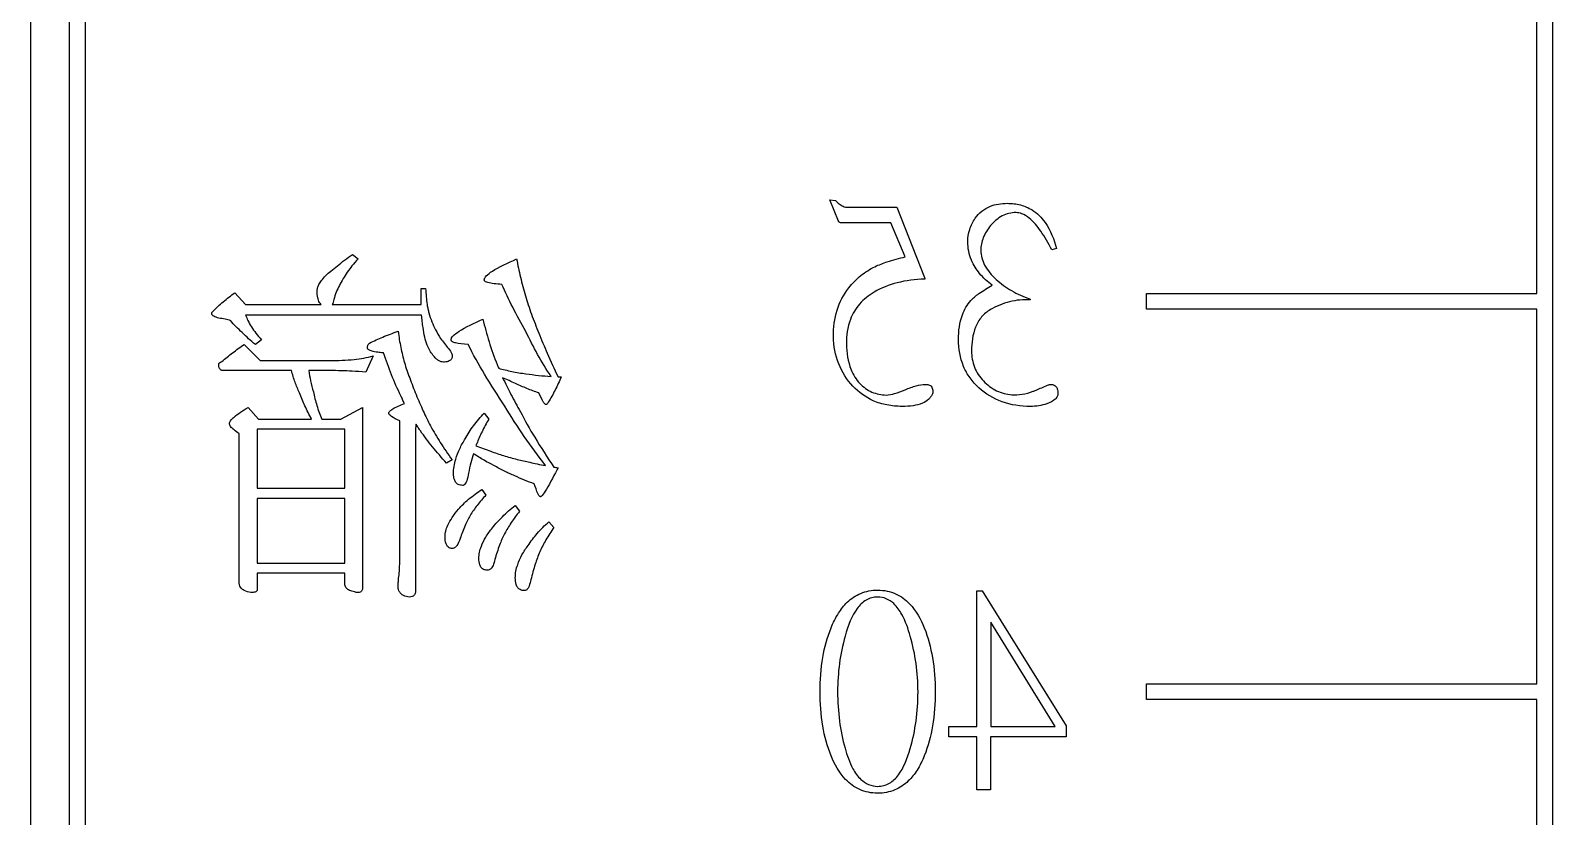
# Model space of a CAD drawing. Header units: inches. Extents: x 707 to 13003, y 909 to 9309.
# Drawn here: x 4966.02 to 4985.52, y 1626.99 to 1637.06 of the extents above; entities that cross this region are included whole.
import ezdxf

# ---------------------------------------------------------------- set-up
doc = ezdxf.new("R2010")
doc.units = ezdxf.units.IN
doc.header["$MEASUREMENT"] = 0

# ---------------------------------------------------------------- blocks, each defined once
blk = doc.blocks.new('BKM-1')
at = {"color": 2}
for p, q in [((55, -71), (55, -117)), ((54.3, -71.5), (54.3, -116.5)), ((54.5, -116.5), (54.5, -71.5)), ((35.5, -79), (35.5, -118.5)), ((35.7, -85), (35.7, -80.2)), ((44.648, -84.072), (44.76, -83.8)), ((44.76, -83.8), (44.686, -83.807)), ((43.901, -83.895), (43.544, -84.795)), ((44.523, -83.895), (43.901, -83.895)), ((43.792, -84.53), (43.976, -84.096)), ((43.976, -84.096), (44.594, -84.096)), ((41.853, -84.425), (41.914, -84.439)), ((50.873, -84.5), (50.802, -84.557)), ((40.7, -85), (35.7, -85)), ((40.7, -85.2), (40.7, -85)), ((49.994, -84.934), (49.937, -84.934)), ((49.994, -85.141), (49.994, -84.934)), ((52.382, -84.991), (52.243, -85.141)), ((35.7, -85.2), (40.7, -85.2)), ((35.7, -90), (35.7, -85.2)), ((42.193, -85.07), (42.193, -85.081)), ((49.917, -85.141), (49.917, -85.144)), ((51.134, -85.141), (49.994, -85.141)), ((52.243, -85.141), (51.276, -85.141)), ((49.988, -85.277), (52.243, -85.277)), ((52.039, -85.592), (52.118, -85.652)), ((50.609, -85.799), (50.703, -86.009)), ((52.263, -85.652), (52.056, -85.859)), ((52.056, -85.859), (51.16, -85.859)), ((51.16, -85.986), (51.432, -85.986)), ((51.656, -85.986), (52.532, -85.986)), ((48.241, -86.066), (48.201, -86.066)), ((49.186, -86.531), (49.129, -86.61)), ((51.024, -86.61), (50.746, -86.46)), ((50.746, -86.46), (50.746, -88.769)), ((52.212, -86.46), (52.076, -86.61)), ((50.065, -86.721), (50.065, -88.806)), ((50.269, -88.434), (50.269, -86.63)), ((50.97, -87.495), (50.97, -86.738)), ((50.97, -86.738), (52.093, -86.738)), ((51.267, -86.61), (51.024, -86.61)), ((52.076, -86.61), (51.398, -86.61)), ((52.093, -86.738), (52.093, -87.495)), ((52.325, -88.712), (52.325, -86.795)), ((49.597, -87.132), (49.668, -87.172)), ((49.217, -87.509), (49.166, -87.583)), ((52.093, -87.495), (50.97, -87.495)), ((48.788, -87.716), (48.735, -87.79)), ((50.97, -88.454), (50.97, -87.626)), ((50.97, -87.626), (52.093, -87.626)), ((52.093, -87.626), (52.093, -88.454)), ((48.357, -87.923), (48.295, -87.997)), ((52.093, -88.454), (50.97, -88.454)), ((50.97, -88.732), (50.97, -88.581)), ((50.97, -88.581), (52.093, -88.581)), ((52.093, -88.581), (52.093, -88.788)), ((42.807, -88.807), (41.731, -90.539)), ((42.875, -88.807), (42.807, -88.807)), ((42.875, -90.546), (42.875, -88.807)), ((41.873, -90.546), (42.695, -89.211)), ((42.695, -89.211), (42.695, -90.546)), ((40.7, -90), (35.7, -90)), ((40.7, -90.2), (40.7, -90)), ((35.7, -90.2), (40.7, -90.2)), ((35.7, -95), (35.7, -90.2)), ((41.731, -90.539), (41.731, -90.678)), ((42.695, -90.546), (41.873, -90.546)), ((43.235, -90.546), (42.875, -90.546)), ((43.235, -90.678), (43.235, -90.546)), ((41.731, -90.678), (42.699, -90.678)), ((42.699, -90.678), (42.699, -91.358)), ((42.875, -91.358), (42.875, -90.678)), ((42.875, -90.678), (43.235, -90.678)), ((42.699, -91.358), (42.875, -91.358))]:
    blk.add_line(p, q, dxfattribs=at)
for points, knots in [([(42.485, -83.844), (42.427, -83.844), (42.37, -83.851), (42.263, -83.879), (42.214, -83.9), (42.102, -83.97), (42.047, -84.025), (41.931, -84.188), (41.884, -84.308), (41.853, -84.425)], [-0.09323461, -0.09323461, -0.09323461, -0.09323461, -0.07604312, -0.07604312, -0.05990736, -0.05990736, -0.03648939, -0.03648939, 0, 0, 0, 0]), ([(42.896, -84.034), (42.872, -84.001), (42.844, -83.971), (42.78, -83.92), (42.745, -83.899), (42.637, -83.855), (42.561, -83.844), (42.485, -83.844)], [-0.04736208, -0.04736208, -0.04736208, -0.04736208, -0.03499534, -0.03499534, -0.02275994, -0.02275994, 0, 0, 0, 0]), ([(44.686, -83.807), (44.672, -83.823), (44.656, -83.839), (44.624, -83.864), (44.607, -83.874), (44.568, -83.891), (44.546, -83.895), (44.523, -83.895)], [-0.01925198, -0.01925198, -0.01925198, -0.01925198, -0.01271209, -0.01271209, -0.00693803, -0.00693803, 0, 0, 0, 0]), ([(41.914, -84.439), (41.956, -84.358), (42.004, -84.275), (42.098, -84.141), (42.15, -84.078), (42.234, -84.01), (42.265, -83.99), (42.323, -83.968), (42.347, -83.963), (42.373, -83.963)], [-0.06762377, -0.06762377, -0.06762377, -0.06762377, -0.04027885, -0.04027885, -0.01835807, -0.01835807, -0.00761107, -0.00761107, 0, 0, 0, 0]), ([(42.373, -83.963), (42.404, -83.963), (42.434, -83.966), (42.494, -83.981), (42.523, -83.992), (42.608, -84.036), (42.657, -84.08), (42.699, -84.129)], [-0.03803833, -0.03803833, -0.03803833, -0.03803833, -0.02874222, -0.02874222, -0.01953196, -0.01953196, 0, 0, 0, 0]), ([(42.991, -84.337), (42.991, -84.283), (42.983, -84.23), (42.951, -84.126), (42.927, -84.079), (42.896, -84.034)], [-0.03243743, -0.03243743, -0.03243743, -0.03243743, -0.01620482, -0.01620482, 0, 0, 0, 0]), ([(42.699, -84.129), (42.737, -84.177), (42.77, -84.229), (42.814, -84.338), (42.824, -84.392), (42.824, -84.449)], [-0.03525273, -0.03525273, -0.03525273, -0.03525273, -0.01689561, -0.01689561, 0, 0, 0, 0]), ([(44.594, -84.096), (44.603, -84.096), (44.613, -84.095), (44.627, -84.092), (44.632, -84.09), (44.639, -84.085), (44.642, -84.083), (44.646, -84.078), (44.647, -84.075), (44.648, -84.072)], [-0.006296167, -0.006296167, -0.006296167, -0.006296167, -0.003599843, -0.003599843, -0.002036293, -0.002036293, -0.001000184, -0.001000184, 0, 0, 0, 0]), ([(42.678, -84.894), (42.738, -84.849), (42.793, -84.799), (42.883, -84.69), (42.918, -84.634), (42.976, -84.497), (42.991, -84.418), (42.991, -84.337)], [-0.06678766, -0.06678766, -0.06678766, -0.06678766, -0.04450865, -0.04450865, -0.02452597, -0.02452597, 0, 0, 0, 0]), ([(42.824, -84.449), (42.824, -84.481), (42.82, -84.512), (42.803, -84.576), (42.791, -84.607), (42.738, -84.705), (42.685, -84.766), (42.627, -84.819)], [-0.04303325, -0.04303325, -0.04303325, -0.04303325, -0.03344066, -0.03344066, -0.02337933, -0.02337933, 0, 0, 0, 0]), ([(44.18, -84.656), (44.132, -84.632), (44.074, -84.61), (43.949, -84.57), (43.868, -84.548), (43.792, -84.53)], [-0.03908855, -0.03908855, -0.03908855, -0.03908855, -0.02325142, -0.02325142, 0, 0, 0, 0]), ([(48.771, -84.557), (48.757, -84.635), (48.74, -84.712), (48.703, -84.869), (48.681, -84.949), (48.658, -85.028)], [-0.04844198, -0.04844198, -0.04844198, -0.04844198, -0.02466175, -0.02466175, 0, 0, 0, 0]), ([(49.186, -84.826), (49.186, -84.822), (49.185, -84.818), (49.183, -84.81), (49.181, -84.806), (49.174, -84.792), (49.167, -84.783), (49.14, -84.754), (49.111, -84.732), (49, -84.66), (48.88, -84.604), (48.771, -84.557)], [-0.05613579, -0.05613579, -0.05613579, -0.05613579, -0.05447158, -0.05447158, -0.05260827, -0.05260827, -0.04804491, -0.04804491, -0.03561085, -0.03561085, 0, 0, 0, 0]), ([(50.802, -84.557), (50.829, -84.585), (50.856, -84.616), (50.902, -84.672), (50.923, -84.699), (50.941, -84.727)], [-0.02182851, -0.02182851, -0.02182851, -0.02182851, -0.00999797, -0.00999797, 0, 0, 0, 0]), ([(51.066, -84.647), (51.038, -84.621), (51.008, -84.596), (50.943, -84.547), (50.909, -84.523), (50.873, -84.5)], [-0.02428101, -0.02428101, -0.02428101, -0.02428101, -0.01261446, -0.01261446, 0, 0, 0, 0]), ([(42.627, -84.819), (42.568, -84.874), (42.502, -84.921), (42.356, -85.006), (42.275, -85.041), (42.193, -85.07)], [-0.05063226, -0.05063226, -0.05063226, -0.05063226, -0.02633152, -0.02633152, 0, 0, 0, 0]), ([(43.544, -84.795), (43.543, -84.799), (43.542, -84.804), (43.541, -84.809), (43.541, -84.811), (43.541, -84.813), (43.541, -84.813), (43.542, -84.814), (43.542, -84.815), (43.543, -84.815), (43.543, -84.815), (43.544, -84.816), (43.544, -84.816), (43.544, -84.816)], [-0.00192807, -0.00192807, -0.00192807, -0.00192807, -0.000928361, -0.000928361, -0.000534277, -0.000534277, -0.000353505, -0.000353505, -0.000239022, -0.000239022, -0.000132257, -0.000132257, 0, 0, 0, 0]), ([(43.544, -84.816), (43.663, -84.819), (43.783, -84.833), (44, -84.889), (44.099, -84.928), (44.19, -84.982)], [-0.06745802, -0.06745802, -0.06745802, -0.06745802, -0.03181638, -0.03181638, 0, 0, 0, 0]), ([(44.516, -84.928), (44.47, -84.87), (44.418, -84.816), (44.305, -84.725), (44.244, -84.687), (44.18, -84.656)], [-0.04378824, -0.04378824, -0.04378824, -0.04378824, -0.02152, -0.02152, 0, 0, 0, 0]), ([(50.941, -84.727), (50.96, -84.753), (50.978, -84.781), (51.011, -84.838), (51.026, -84.867), (51.041, -84.897)], [-0.01974127, -0.01974127, -0.01974127, -0.01974127, -0.00993638, -0.00993638, 0, 0, 0, 0]), ([(51.219, -84.772), (51.199, -84.751), (51.176, -84.73), (51.125, -84.689), (51.095, -84.667), (51.066, -84.647)], [-0.01961766, -0.01961766, -0.01961766, -0.01961766, -0.01066715, -0.01066715, 0, 0, 0, 0]), ([(51.304, -84.886), (51.296, -84.868), (51.283, -84.85), (51.256, -84.813), (51.237, -84.792), (51.219, -84.772)], [-0.01382665, -0.01382665, -0.01382665, -0.01382665, -0.0079773, -0.0079773, 0, 0, 0, 0]), ([(42.953, -85.091), (42.926, -85.06), (42.888, -85.029), (42.796, -84.963), (42.735, -84.926), (42.678, -84.894)], [-0.03373854, -0.03373854, -0.03373854, -0.03373854, -0.01947343, -0.01947343, 0, 0, 0, 0]), ([(44.19, -84.982), (44.26, -85.024), (44.323, -85.074), (44.428, -85.193), (44.467, -85.259), (44.534, -85.431), (44.548, -85.537), (44.546, -85.644)], [-0.0796995, -0.0796995, -0.0796995, -0.0796995, -0.05533115, -0.05533115, -0.03214781, -0.03214781, 0, 0, 0, 0]), ([(44.713, -85.553), (44.714, -85.437), (44.7, -85.323), (44.633, -85.109), (44.583, -85.014), (44.516, -84.928)], [-0.06731251, -0.06731251, -0.06731251, -0.06731251, -0.03272339, -0.03272339, 0, 0, 0, 0]), ([(48.652, -85.487), (48.711, -85.384), (48.768, -85.28), (48.87, -85.079), (48.916, -84.981), (48.959, -84.883)], [-0.0675884, -0.0675884, -0.0675884, -0.0675884, -0.032139, -0.032139, 0, 0, 0, 0]), ([(48.959, -84.883), (49.032, -84.879), (49.097, -84.872), (49.149, -84.857), (49.16, -84.853), (49.173, -84.846), (49.177, -84.843), (49.182, -84.838), (49.183, -84.836), (49.185, -84.831), (49.186, -84.829), (49.186, -84.826)], [-0.01719194, -0.01719194, -0.01719194, -0.01719194, -0.00591891, -0.00591891, -0.00285116, -0.00285116, -0.00151682, -0.00151682, -0.0007135, -0.0007135, 0, 0, 0, 0]), ([(49.937, -84.934), (49.935, -84.97), (49.933, -85.006), (49.926, -85.075), (49.922, -85.108), (49.917, -85.141)], [-0.02076042, -0.02076042, -0.02076042, -0.02076042, -0.00990614, -0.00990614, 0, 0, 0, 0]), ([(51.041, -84.897), (51.057, -84.925), (51.071, -84.953), (51.094, -85.013), (51.104, -85.044), (51.111, -85.076)], [-0.01932966, -0.01932966, -0.01932966, -0.01932966, -0.00975665, -0.00975665, 0, 0, 0, 0]), ([(51.296, -85.115), (51.307, -85.097), (51.315, -85.075), (51.325, -85.027), (51.327, -84.998), (51.327, -84.971)], [-0.01481513, -0.01481513, -0.01481513, -0.01481513, -0.00822921, -0.00822921, 0, 0, 0, 0]), ([(51.327, -84.971), (51.327, -84.956), (51.325, -84.942), (51.317, -84.913), (51.312, -84.899), (51.304, -84.886)], [-0.008927232, -0.008927232, -0.008927232, -0.008927232, -0.004600338, -0.004600338, 0, 0, 0, 0]), ([(52.663, -85.229), (52.62, -85.185), (52.575, -85.144), (52.482, -85.064), (52.433, -85.026), (52.382, -84.991)], [-0.03690038, -0.03690038, -0.03690038, -0.03690038, -0.01856867, -0.01856867, 0, 0, 0, 0]), ([(42.193, -85.081), (42.281, -85.076), (42.369, -85.084), (42.543, -85.127), (42.625, -85.161), (42.702, -85.206)], [-0.05358925, -0.05358925, -0.05358925, -0.05358925, -0.02687698, -0.02687698, 0, 0, 0, 0]), ([(42.702, -85.206), (42.745, -85.231), (42.782, -85.263), (42.847, -85.339), (42.872, -85.383), (42.93, -85.525), (42.943, -85.633), (42.943, -85.736)], [-0.06092106, -0.06092106, -0.06092106, -0.06092106, -0.04611356, -0.04611356, -0.03091592, -0.03091592, 0, 0, 0, 0]), ([(43.11, -85.587), (43.11, -85.48), (43.097, -85.371), (43.035, -85.205), (43, -85.144), (42.953, -85.091)], [-0.0532017, -0.0532017, -0.0532017, -0.0532017, -0.0212428, -0.0212428, 0, 0, 0, 0]), ([(48.658, -85.028), (48.636, -85.107), (48.61, -85.185), (48.552, -85.345), (48.52, -85.426), (48.485, -85.507)], [-0.05094655, -0.05094655, -0.05094655, -0.05094655, -0.02629865, -0.02629865, 0, 0, 0, 0]), ([(49.917, -85.144), (49.915, -85.162), (49.911, -85.179), (49.904, -85.214), (49.899, -85.232), (49.895, -85.249)], [-0.01074489, -0.01074489, -0.01074489, -0.01074489, -0.00533325, -0.00533325, 0, 0, 0, 0]), ([(51.111, -85.076), (51.114, -85.087), (51.117, -85.099), (51.125, -85.121), (51.129, -85.131), (51.134, -85.141)], [-0.006914395, -0.006914395, -0.006914395, -0.006914395, -0.003304793, -0.003304793, 0, 0, 0, 0]), ([(51.276, -85.141), (51.279, -85.137), (51.282, -85.133), (51.289, -85.124), (51.292, -85.12), (51.296, -85.115)], [-0.003218129, -0.003218129, -0.003218129, -0.003218129, -0.001709143, -0.001709143, 0, 0, 0, 0]), ([(49.203, -85.328), (49.18, -85.425), (49.154, -85.522), (49.094, -85.716), (49.059, -85.813), (49.021, -85.91)], [-0.06097129, -0.06097129, -0.06097129, -0.06097129, -0.03106564, -0.03106564, 0, 0, 0, 0]), ([(49.611, -85.592), (49.611, -85.588), (49.61, -85.585), (49.608, -85.577), (49.607, -85.573), (49.6, -85.56), (49.593, -85.551), (49.566, -85.523), (49.537, -85.502), (49.428, -85.431), (49.31, -85.375), (49.203, -85.328)], [-0.05509783, -0.05509783, -0.05509783, -0.05509783, -0.05352347, -0.05352347, -0.05174141, -0.05174141, -0.04732252, -0.04732252, -0.03512868, -0.03512868, 0, 0, 0, 0]), ([(49.895, -85.249), (49.884, -85.287), (49.871, -85.324), (49.842, -85.396), (49.827, -85.431), (49.81, -85.464)], [-0.02321486, -0.02321486, -0.02321486, -0.02321486, -0.01137017, -0.01137017, 0, 0, 0, 0]), ([(49.968, -85.436), (49.973, -85.41), (49.977, -85.383), (49.984, -85.33), (49.986, -85.304), (49.988, -85.277)], [-0.01601781, -0.01601781, -0.01601781, -0.01601781, -0.0079826, -0.0079826, 0, 0, 0, 0]), ([(52.243, -85.277), (52.235, -85.301), (52.224, -85.325), (52.2, -85.374), (52.185, -85.402), (52.169, -85.427)], [-0.01660743, -0.01660743, -0.01660743, -0.01660743, -0.00906249, -0.00906249, 0, 0, 0, 0]), ([(52.286, -85.501), (52.314, -85.476), (52.342, -85.45), (52.391, -85.399), (52.413, -85.374), (52.433, -85.348)], [-0.02120552, -0.02120552, -0.02120552, -0.02120552, -0.00991297, -0.00991297, 0, 0, 0, 0]), ([(52.433, -85.348), (52.458, -85.341), (52.482, -85.335), (52.533, -85.324), (52.56, -85.319), (52.586, -85.314)], [-0.01568024, -0.01568024, -0.01568024, -0.01568024, -0.0080859, -0.0080859, 0, 0, 0, 0]), ([(52.586, -85.314), (52.612, -85.309), (52.635, -85.301), (52.657, -85.288), (52.663, -85.284), (52.671, -85.276), (52.673, -85.272), (52.676, -85.265), (52.677, -85.261), (52.677, -85.257)], [-0.01028114, -0.01028114, -0.01028114, -0.01028114, -0.00448012, -0.00448012, -0.00243782, -0.00243782, -0.00116981, -0.00116981, 0, 0, 0, 0]), ([(52.677, -85.257), (52.677, -85.254), (52.677, -85.251), (52.675, -85.246), (52.674, -85.243), (52.67, -85.236), (52.667, -85.232), (52.663, -85.229)], [-0.00330799, -0.00330799, -0.00330799, -0.00330799, -0.002415734, -0.002415734, -0.001552019, -0.001552019, 0, 0, 0, 0]), ([(42.848, -86.208), (42.891, -86.17), (42.929, -86.128), (42.995, -86.036), (43.023, -85.987), (43.091, -85.825), (43.11, -85.707), (43.11, -85.587)], [-0.06998181, -0.06998181, -0.06998181, -0.06998181, -0.0528208, -0.0528208, -0.03599918, -0.03599918, 0, 0, 0, 0]), ([(44.462, -86.188), (44.541, -86.103), (44.602, -86.008), (44.689, -85.789), (44.71, -85.672), (44.713, -85.553)], [-0.07055061, -0.07055061, -0.07055061, -0.07055061, -0.0358242, -0.0358242, 0, 0, 0, 0]), ([(48.485, -85.507), (48.452, -85.593), (48.416, -85.681), (48.335, -85.866), (48.288, -85.967), (48.241, -86.066)], [-0.06044804, -0.06044804, -0.06044804, -0.06044804, -0.0327551, -0.0327551, 0, 0, 0, 0]), ([(48.329, -86.063), (48.39, -85.971), (48.448, -85.876), (48.556, -85.684), (48.606, -85.587), (48.652, -85.487)], [-0.06612532, -0.06612532, -0.06612532, -0.06612532, -0.03294068, -0.03294068, 0, 0, 0, 0]), ([(49.393, -85.652), (49.454, -85.649), (49.513, -85.644), (49.568, -85.629), (49.581, -85.625), (49.596, -85.616), (49.6, -85.613), (49.606, -85.607), (49.608, -85.604), (49.61, -85.598), (49.611, -85.595), (49.611, -85.592)], [-0.01836427, -0.01836427, -0.01836427, -0.01836427, -0.00708253, -0.00708253, -0.00353588, -0.00353588, -0.00193232, -0.00193232, -0.00093082, -0.00093082, 0, 0, 0, 0]), ([(49.81, -85.464), (49.791, -85.502), (49.768, -85.54), (49.714, -85.619), (49.679, -85.664), (49.645, -85.705)], [-0.02866348, -0.02866348, -0.02866348, -0.02866348, -0.01618792, -0.01618792, 0, 0, 0, 0]), ([(49.917, -85.663), (49.931, -85.629), (49.941, -85.594), (49.958, -85.519), (49.964, -85.477), (49.968, -85.436)], [-0.02320493, -0.02320493, -0.02320493, -0.02320493, -0.01243629, -0.01243629, 0, 0, 0, 0]), ([(50.289, -85.484), (50.28, -85.554), (50.269, -85.623), (50.242, -85.756), (50.227, -85.821), (50.209, -85.884)], [-0.04077075, -0.04077075, -0.04077075, -0.04077075, -0.01973328, -0.01973328, 0, 0, 0, 0]), ([(50.655, -85.635), (50.6, -85.606), (50.543, -85.581), (50.422, -85.531), (50.355, -85.506), (50.289, -85.484)], [-0.03939578, -0.03939578, -0.03939578, -0.03939578, -0.0209943, -0.0209943, 0, 0, 0, 0]), ([(52.169, -85.427), (52.152, -85.454), (52.132, -85.481), (52.089, -85.535), (52.064, -85.564), (52.039, -85.592)], [-0.0208427, -0.0208427, -0.0208427, -0.0208427, -0.01128668, -0.01128668, 0, 0, 0, 0]), ([(52.118, -85.652), (52.148, -85.628), (52.176, -85.604), (52.232, -85.553), (52.259, -85.528), (52.286, -85.501)], [-0.02251056, -0.02251056, -0.02251056, -0.02251056, -0.01123924, -0.01123924, 0, 0, 0, 0]), ([(42.943, -85.736), (42.943, -85.808), (42.931, -85.878), (42.879, -86.01), (42.84, -86.069), (42.79, -86.12)], [-0.04284156, -0.04284156, -0.04284156, -0.04284156, -0.02134891, -0.02134891, 0, 0, 0, 0]), ([(44.546, -85.644), (44.544, -85.757), (44.528, -85.872), (44.459, -86.042), (44.422, -86.102), (44.373, -86.154)], [-0.05505324, -0.05505324, -0.05505324, -0.05505324, -0.02132206, -0.02132206, 0, 0, 0, 0]), ([(48.922, -86.443), (49.012, -86.309), (49.1, -86.172), (49.257, -85.909), (49.328, -85.781), (49.393, -85.652)], [-0.09186071, -0.09186071, -0.09186071, -0.09186071, -0.04346764, -0.04346764, 0, 0, 0, 0]), ([(49.645, -85.705), (49.625, -85.728), (49.609, -85.75), (49.599, -85.781), (49.597, -85.79), (49.597, -85.799)], [-0.009709744, -0.009709744, -0.009709744, -0.009709744, -0.00275338, -0.00275338, 0, 0, 0, 0]), ([(49.597, -85.799), (49.597, -85.806), (49.597, -85.812), (49.6, -85.824), (49.602, -85.83), (49.608, -85.843), (49.614, -85.849), (49.628, -85.862), (49.638, -85.867), (49.667, -85.876), (49.689, -85.878), (49.71, -85.878)], [-0.01714492, -0.01714492, -0.01714492, -0.01714492, -0.01495699, -0.01495699, -0.01296379, -0.01296379, -0.01015935, -0.01015935, -0.00650125, -0.00650125, 0, 0, 0, 0]), ([(49.773, -85.859), (49.785, -85.852), (49.796, -85.842), (49.819, -85.819), (49.832, -85.803), (49.844, -85.788)], [-0.009803056, -0.009803056, -0.009803056, -0.009803056, -0.005694456, -0.005694456, 0, 0, 0, 0]), ([(49.844, -85.788), (49.858, -85.77), (49.872, -85.751), (49.896, -85.709), (49.907, -85.686), (49.917, -85.663)], [-0.014533, -0.014533, -0.014533, -0.014533, -0.00760345, -0.00760345, 0, 0, 0, 0]), ([(50.255, -86.31), (50.298, -86.222), (50.337, -86.132), (50.411, -85.949), (50.445, -85.855), (50.476, -85.759)], [-0.0593702, -0.0593702, -0.0593702, -0.0593702, -0.03002372, -0.03002372, 0, 0, 0, 0]), ([(50.476, -85.759), (50.493, -85.759), (50.514, -85.757), (50.556, -85.752), (50.584, -85.747), (50.609, -85.742)], [-0.01280526, -0.01280526, -0.01280526, -0.01280526, -0.00771305, -0.00771305, 0, 0, 0, 0]), ([(50.609, -85.742), (50.627, -85.739), (50.644, -85.734), (50.663, -85.724), (50.669, -85.72), (50.676, -85.712), (50.679, -85.708), (50.682, -85.7), (50.683, -85.696), (50.683, -85.691)], [-0.009244184, -0.009244184, -0.009244184, -0.009244184, -0.004595524, -0.004595524, -0.002673557, -0.002673557, -0.001337278, -0.001337278, 0, 0, 0, 0]), ([(51.16, -85.859), (51.058, -85.859), (50.952, -85.855), (50.771, -85.835), (50.687, -85.821), (50.609, -85.799)], [-0.05474225, -0.05474225, -0.05474225, -0.05474225, -0.0241414, -0.0241414, 0, 0, 0, 0]), ([(50.683, -85.691), (50.683, -85.686), (50.683, -85.682), (50.68, -85.672), (50.678, -85.667), (50.671, -85.652), (50.663, -85.643), (50.655, -85.635)], [-0.006483397, -0.006483397, -0.006483397, -0.006483397, -0.005045556, -0.005045556, -0.003526818, -0.003526818, 0, 0, 0, 0]), ([(52.549, -85.87), (52.503, -85.833), (52.457, -85.796), (52.361, -85.723), (52.312, -85.687), (52.263, -85.652)], [-0.03602238, -0.03602238, -0.03602238, -0.03602238, -0.01824997, -0.01824997, 0, 0, 0, 0]), ([(49.001, -85.958), (48.946, -85.973), (48.89, -85.986), (48.774, -86.009), (48.713, -86.02), (48.652, -86.029)], [-0.03555933, -0.03555933, -0.03555933, -0.03555933, -0.01847257, -0.01847257, 0, 0, 0, 0]), ([(49.021, -85.91), (49.017, -85.917), (49.014, -85.924), (49.007, -85.94), (49.004, -85.949), (49.001, -85.958)], [-0.005202859, -0.005202859, -0.005202859, -0.005202859, -0.002769799, -0.002769799, 0, 0, 0, 0]), ([(49.71, -85.878), (49.72, -85.878), (49.73, -85.877), (49.751, -85.87), (49.762, -85.865), (49.773, -85.859)], [-0.006600635, -0.006600635, -0.006600635, -0.006600635, -0.003567317, -0.003567317, 0, 0, 0, 0]), ([(50.209, -85.884), (50.188, -85.95), (50.165, -86.017), (50.115, -86.153), (50.087, -86.225), (50.059, -86.295)], [-0.04369139, -0.04369139, -0.04369139, -0.04369139, -0.02279924, -0.02279924, 0, 0, 0, 0]), ([(50.703, -86.009), (50.755, -86.002), (50.827, -85.997), (50.968, -85.99), (51.07, -85.988), (51.16, -85.986)], [-0.04206199, -0.04206199, -0.04206199, -0.04206199, -0.02681803, -0.02681803, 0, 0, 0, 0]), ([(51.432, -85.986), (51.427, -86.031), (51.42, -86.075), (51.401, -86.166), (51.389, -86.213), (51.375, -86.259)], [-0.02783901, -0.02783901, -0.02783901, -0.02783901, -0.01433843, -0.01433843, 0, 0, 0, 0]), ([(51.554, -86.273), (51.574, -86.229), (51.593, -86.183), (51.627, -86.088), (51.642, -86.037), (51.656, -85.986)], [-0.03041143, -0.03041143, -0.03041143, -0.03041143, -0.01579392, -0.01579392, 0, 0, 0, 0]), ([(52.532, -85.986), (52.537, -85.986), (52.541, -85.986), (52.55, -85.984), (52.553, -85.983), (52.562, -85.978), (52.567, -85.975), (52.575, -85.965), (52.578, -85.958), (52.585, -85.939), (52.586, -85.924), (52.586, -85.91)], [-0.01159364, -0.01159364, -0.01159364, -0.01159364, -0.01010463, -0.01010463, -0.00874906, -0.00874906, -0.00684783, -0.00684783, -0.00437383, -0.00437383, 0, 0, 0, 0]), ([(52.586, -85.91), (52.586, -85.908), (52.586, -85.906), (52.585, -85.902), (52.585, -85.9), (52.582, -85.895), (52.58, -85.891), (52.57, -85.881), (52.561, -85.875), (52.549, -85.87)], [-0.006699505, -0.006699505, -0.006699505, -0.006699505, -0.005989472, -0.005989472, -0.005271884, -0.005271884, -0.003702285, -0.003702285, 0, 0, 0, 0]), ([(41.931, -86.164), (41.922, -86.164), (41.914, -86.165), (41.898, -86.168), (41.891, -86.17), (41.875, -86.178), (41.868, -86.184), (41.853, -86.2), (41.848, -86.211), (41.838, -86.24), (41.836, -86.26), (41.836, -86.28)], [-0.01704085, -0.01704085, -0.01704085, -0.01704085, -0.0144869, -0.0144869, -0.0122092, -0.0122092, -0.00927516, -0.00927516, -0.00576895, -0.00576895, 0, 0, 0, 0]), ([(41.955, -86.168), (41.951, -86.166), (41.947, -86.166), (41.94, -86.164), (41.935, -86.164), (41.931, -86.164)], [-0.002406417, -0.002406417, -0.002406417, -0.002406417, -0.001273586, -0.001273586, 0, 0, 0, 0]), ([(42.152, -86.252), (42.15, -86.252), (42.142, -86.249), (42.124, -86.241), (42.109, -86.234), (42.055, -86.211), (41.996, -86.185), (41.955, -86.168)], [-0.01892755, -0.01892755, -0.01892755, -0.01892755, -0.0169466, -0.0169466, -0.01339152, -0.01339152, 0, 0, 0, 0]), ([(42.79, -86.12), (42.741, -86.171), (42.685, -86.215), (42.56, -86.275), (42.495, -86.292), (42.427, -86.297)], [-0.04179186, -0.04179186, -0.04179186, -0.04179186, -0.02047994, -0.02047994, 0, 0, 0, 0]), ([(43.531, -86.164), (43.522, -86.164), (43.513, -86.165), (43.497, -86.168), (43.489, -86.17), (43.474, -86.177), (43.467, -86.182), (43.454, -86.196), (43.45, -86.205), (43.441, -86.228), (43.439, -86.244), (43.439, -86.259)], [-0.01513963, -0.01513963, -0.01513963, -0.01513963, -0.01247243, -0.01247243, -0.01014631, -0.01014631, -0.00750334, -0.00750334, -0.00455338, -0.00455338, 0, 0, 0, 0]), ([(43.792, -86.232), (43.747, -86.212), (43.699, -86.194), (43.612, -86.171), (43.571, -86.164), (43.531, -86.164)], [-0.02693744, -0.02693744, -0.02693744, -0.02693744, -0.01201471, -0.01201471, 0, 0, 0, 0]), ([(43.833, -86.446), (43.898, -86.446), (43.963, -86.44), (44.087, -86.416), (44.146, -86.398), (44.301, -86.329), (44.387, -86.267), (44.462, -86.188)], [-0.07045463, -0.07045463, -0.07045463, -0.07045463, -0.0509016, -0.0509016, -0.03251367, -0.03251367, 0, 0, 0, 0]), ([(44.373, -86.154), (44.329, -86.199), (44.278, -86.236), (44.161, -86.287), (44.1, -86.299), (44.037, -86.3)], [-0.03807798, -0.03807798, -0.03807798, -0.03807798, -0.01898629, -0.01898629, 0, 0, 0, 0]), ([(48.201, -86.066), (48.224, -86.124), (48.25, -86.181), (48.305, -86.29), (48.334, -86.342), (48.366, -86.392)], [-0.03658551, -0.03658551, -0.03658551, -0.03658551, -0.01785572, -0.01785572, 0, 0, 0, 0]), ([(48.652, -86.029), (48.598, -86.036), (48.544, -86.043), (48.436, -86.054), (48.383, -86.059), (48.329, -86.063)], [-0.03251685, -0.03251685, -0.03251685, -0.03251685, -0.01608787, -0.01608787, 0, 0, 0, 0]), ([(48.485, -86.273), (48.537, -86.256), (48.589, -86.237), (48.689, -86.197), (48.738, -86.175), (48.786, -86.151)], [-0.0324851, -0.0324851, -0.0324851, -0.0324851, -0.0160362, -0.0160362, 0, 0, 0, 0]), ([(48.95, -86.08), (48.916, -86.151), (48.88, -86.222), (48.805, -86.366), (48.764, -86.44), (48.723, -86.514)], [-0.04892112, -0.04892112, -0.04892112, -0.04892112, -0.02522926, -0.02522926, 0, 0, 0, 0]), ([(48.786, -86.151), (48.813, -86.139), (48.84, -86.128), (48.894, -86.104), (48.922, -86.092), (48.95, -86.08)], [-0.01790662, -0.01790662, -0.01790662, -0.01790662, -0.00911169, -0.00911169, 0, 0, 0, 0]), ([(41.836, -86.28), (41.836, -86.286), (41.837, -86.293), (41.84, -86.307), (41.842, -86.313), (41.852, -86.333), (41.862, -86.345), (41.899, -86.378), (41.936, -86.397), (41.979, -86.412)], [-0.02452311, -0.02452311, -0.02452311, -0.02452311, -0.02188897, -0.02188897, -0.01924347, -0.01924347, -0.01340101, -0.01340101, 0, 0, 0, 0]), ([(42.427, -86.297), (42.383, -86.3), (42.339, -86.298), (42.246, -86.283), (42.198, -86.269), (42.152, -86.252)], [-0.02806074, -0.02806074, -0.02806074, -0.02806074, -0.01483453, -0.01483453, 0, 0, 0, 0]), ([(42.189, -86.446), (42.313, -86.446), (42.436, -86.429), (42.663, -86.347), (42.761, -86.287), (42.848, -86.208)], [-0.07238754, -0.07238754, -0.07238754, -0.07238754, -0.03518655, -0.03518655, 0, 0, 0, 0]), ([(43.439, -86.259), (43.439, -86.265), (43.439, -86.271), (43.441, -86.279), (43.442, -86.281), (43.443, -86.283)], [-0.002093623, -0.002093623, -0.002093623, -0.002093623, -0.000662734, -0.000662734, 0, 0, 0, 0]), ([(43.443, -86.283), (43.448, -86.296), (43.455, -86.309), (43.471, -86.333), (43.48, -86.344), (43.515, -86.376), (43.543, -86.393), (43.644, -86.435), (43.735, -86.446), (43.833, -86.446)], [-0.05303774, -0.05303774, -0.05303774, -0.05303774, -0.04748048, -0.04748048, -0.04187569, -0.04187569, -0.02952808, -0.02952808, 0, 0, 0, 0]), ([(44.037, -86.3), (44.002, -86.3), (43.964, -86.292), (43.884, -86.27), (43.836, -86.251), (43.792, -86.232)], [-0.02487772, -0.02487772, -0.02487772, -0.02487772, -0.01434385, -0.01434385, 0, 0, 0, 0]), ([(48.394, -86.423), (48.395, -86.423), (48.397, -86.423), (48.399, -86.422), (48.401, -86.421), (48.405, -86.419), (48.408, -86.416), (48.418, -86.406), (48.425, -86.396), (48.449, -86.355), (48.469, -86.312), (48.485, -86.273)], [-0.01983101, -0.01983101, -0.01983101, -0.01983101, -0.01929849, -0.01929849, -0.01868642, -0.01868642, -0.017137, -0.017137, -0.01276119, -0.01276119, 0, 0, 0, 0]), ([(50.059, -86.295), (50.03, -86.366), (50, -86.436), (49.938, -86.569), (49.907, -86.633), (49.875, -86.695)], [-0.04398274, -0.04398274, -0.04398274, -0.04398274, -0.02118367, -0.02118367, 0, 0, 0, 0]), ([(50.209, -86.409), (50.217, -86.392), (50.225, -86.375), (50.24, -86.342), (50.247, -86.326), (50.255, -86.31)], [-0.01091359, -0.01091359, -0.01091359, -0.01091359, -0.0053923, -0.0053923, 0, 0, 0, 0]), ([(51.375, -86.259), (51.363, -86.318), (51.348, -86.377), (51.312, -86.495), (51.291, -86.553), (51.267, -86.61)], [-0.03686198, -0.03686198, -0.03686198, -0.03686198, -0.01854362, -0.01854362, 0, 0, 0, 0]), ([(51.398, -86.61), (51.428, -86.554), (51.457, -86.497), (51.509, -86.385), (51.533, -86.329), (51.554, -86.273)], [-0.03718819, -0.03718819, -0.03718819, -0.03718819, -0.0180757, -0.0180757, 0, 0, 0, 0]), ([(41.979, -86.412), (42.012, -86.424), (42.046, -86.432), (42.116, -86.443), (42.153, -86.446), (42.189, -86.446)], [-0.02147003, -0.02147003, -0.02147003, -0.02147003, -0.01092909, -0.01092909, 0, 0, 0, 0]), ([(48.723, -86.514), (48.667, -86.624), (48.603, -86.736), (48.462, -86.97), (48.379, -87.099), (48.295, -87.223)], [-0.08194819, -0.08194819, -0.08194819, -0.08194819, -0.04489523, -0.04489523, 0, 0, 0, 0]), ([(48.366, -86.392), (48.368, -86.397), (48.371, -86.403), (48.377, -86.412), (48.38, -86.416), (48.385, -86.42), (48.387, -86.421), (48.391, -86.423), (48.393, -86.423), (48.394, -86.423)], [-0.004346257, -0.004346257, -0.004346257, -0.004346257, -0.002486149, -0.002486149, -0.001199012, -0.001199012, -0.000519607, -0.000519607, 0, 0, 0, 0]), ([(48.4, -87.203), (48.495, -87.082), (48.586, -86.957), (48.76, -86.704), (48.843, -86.575), (48.922, -86.443)], [-0.09229433, -0.09229433, -0.09229433, -0.09229433, -0.04600993, -0.04600993, 0, 0, 0, 0]), ([(49.429, -86.86), (49.398, -86.802), (49.362, -86.747), (49.281, -86.637), (49.234, -86.582), (49.186, -86.531)], [-0.04104986, -0.04104986, -0.04104986, -0.04104986, -0.02132649, -0.02132649, 0, 0, 0, 0]), ([(50.408, -86.531), (50.408, -86.529), (50.408, -86.527), (50.407, -86.523), (50.406, -86.521), (50.403, -86.515), (50.399, -86.511), (50.386, -86.497), (50.372, -86.487), (50.319, -86.455), (50.262, -86.43), (50.209, -86.409)], [-0.02649386, -0.02649386, -0.02649386, -0.02649386, -0.0257126, -0.0257126, -0.02483985, -0.02483985, -0.02269949, -0.02269949, -0.01684311, -0.01684311, 0, 0, 0, 0]), ([(50.269, -86.63), (50.307, -86.614), (50.348, -86.594), (50.385, -86.567), (50.393, -86.56), (50.402, -86.548), (50.405, -86.544), (50.407, -86.537), (50.408, -86.534), (50.408, -86.531)], [-0.01438151, -0.01438151, -0.01438151, -0.01438151, -0.00525138, -0.00525138, -0.00233957, -0.00233957, -0.00093488, -0.00093488, 0, 0, 0, 0]), ([(52.45, -86.667), (52.45, -86.661), (52.449, -86.655), (52.444, -86.642), (52.44, -86.636), (52.424, -86.614), (52.408, -86.597), (52.344, -86.542), (52.276, -86.498), (52.212, -86.46)], [-0.03585116, -0.03585116, -0.03585116, -0.03585116, -0.0333987, -0.0333987, -0.03032006, -0.03032006, -0.02227906, -0.02227906, 0, 0, 0, 0]), ([(49.129, -86.61), (49.159, -86.662), (49.188, -86.716), (49.239, -86.821), (49.262, -86.872), (49.282, -86.925)], [-0.03501825, -0.03501825, -0.03501825, -0.03501825, -0.01694839, -0.01694839, 0, 0, 0, 0]), ([(49.875, -86.695), (49.835, -86.767), (49.793, -86.839), (49.7, -86.984), (49.649, -87.059), (49.597, -87.132)], [-0.05168553, -0.05168553, -0.05168553, -0.05168553, -0.02700559, -0.02700559, 0, 0, 0, 0]), ([(49.668, -87.172), (49.731, -87.104), (49.792, -87.034), (49.904, -86.897), (49.955, -86.83), (50.002, -86.761)], [-0.05295253, -0.05295253, -0.05295253, -0.05295253, -0.02521987, -0.02521987, 0, 0, 0, 0]), ([(50.002, -86.761), (50.012, -86.747), (50.022, -86.733), (50.041, -86.704), (50.05, -86.688), (50.059, -86.673)], [-0.01045314, -0.01045314, -0.01045314, -0.01045314, -0.00540526, -0.00540526, 0, 0, 0, 0]), ([(50.059, -86.673), (50.061, -86.682), (50.062, -86.693), (50.064, -86.709), (50.065, -86.716), (50.065, -86.721)], [-0.003723842, -0.003723842, -0.003723842, -0.003723842, -0.001410071, -0.001410071, 0, 0, 0, 0]), ([(52.325, -86.795), (52.376, -86.762), (52.414, -86.732), (52.44, -86.698), (52.444, -86.69), (52.449, -86.677), (52.45, -86.672), (52.45, -86.667)], [-0.01427722, -0.01427722, -0.01427722, -0.01427722, -0.00415305, -0.00415305, -0.00155901, -0.00155901, 0, 0, 0, 0]), ([(49.293, -86.951), (49.231, -86.975), (49.166, -86.999), (49.049, -87.04), (48.993, -87.059), (48.939, -87.075)], [-0.03729247, -0.03729247, -0.03729247, -0.03729247, -0.01707729, -0.01707729, 0, 0, 0, 0]), ([(49.282, -86.925), (49.284, -86.927), (49.286, -86.93), (49.29, -86.939), (49.292, -86.945), (49.293, -86.951)], [-0.002927315, -0.002927315, -0.002927315, -0.002927315, -0.001643604, -0.001643604, 0, 0, 0, 0]), ([(49.551, -87.124), (49.537, -87.078), (49.52, -87.033), (49.479, -86.945), (49.456, -86.902), (49.429, -86.86)], [-0.02917136, -0.02917136, -0.02917136, -0.02917136, -0.01477602, -0.01477602, 0, 0, 0, 0]), ([(48.601, -87.16), (48.571, -87.17), (48.539, -87.177), (48.473, -87.191), (48.436, -87.198), (48.4, -87.203)], [-0.02047866, -0.02047866, -0.02047866, -0.02047866, -0.01095976, -0.01095976, 0, 0, 0, 0]), ([(48.939, -87.075), (48.881, -87.093), (48.822, -87.11), (48.71, -87.139), (48.656, -87.151), (48.601, -87.16)], [-0.03475306, -0.03475306, -0.03475306, -0.03475306, -0.01658504, -0.01658504, 0, 0, 0, 0]), ([(49.064, -87.203), (49.105, -87.183), (49.147, -87.16), (49.233, -87.11), (49.28, -87.082), (49.325, -87.053)], [-0.02994108, -0.02994108, -0.02994108, -0.02994108, -0.01604942, -0.01604942, 0, 0, 0, 0]), ([(49.325, -87.053), (49.337, -87.09), (49.348, -87.129), (49.368, -87.212), (49.378, -87.257), (49.387, -87.302)], [-0.02557539, -0.02557539, -0.02557539, -0.02557539, -0.01372031, -0.01372031, 0, 0, 0, 0]), ([(49.58, -87.308), (49.58, -87.277), (49.577, -87.246), (49.568, -87.184), (49.561, -87.154), (49.551, -87.124)], [-0.0187597, -0.0187597, -0.0187597, -0.0187597, -0.00941662, -0.00941662, 0, 0, 0, 0]), ([(48.295, -87.223), (48.287, -87.225), (48.278, -87.227), (48.261, -87.229), (48.251, -87.23), (48.241, -87.231)], [-0.005425914, -0.005425914, -0.005425914, -0.005425914, -0.002912369, -0.002912369, 0, 0, 0, 0]), ([(48.241, -87.231), (48.282, -87.312), (48.341, -87.427), (48.409, -87.541), (48.428, -87.57), (48.448, -87.592), (48.452, -87.596), (48.458, -87.601), (48.46, -87.602), (48.463, -87.603), (48.464, -87.603), (48.465, -87.603)], [-0.02206688, -0.02206688, -0.02206688, -0.02206688, -0.00838525, -0.00838525, -0.00253816, -0.00253816, -0.00091327, -0.00091327, -0.00031265, -0.00031265, 0, 0, 0, 0]), ([(48.545, -87.438), (48.587, -87.423), (48.629, -87.407), (48.712, -87.373), (48.753, -87.355), (48.794, -87.336)], [-0.02698198, -0.02698198, -0.02698198, -0.02698198, -0.01346719, -0.01346719, 0, 0, 0, 0]), ([(48.794, -87.336), (48.839, -87.318), (48.883, -87.298), (48.973, -87.253), (49.019, -87.229), (49.064, -87.203)], [-0.03005468, -0.03005468, -0.03005468, -0.03005468, -0.01549958, -0.01549958, 0, 0, 0, 0]), ([(49.387, -87.302), (49.394, -87.335), (49.402, -87.371), (49.414, -87.409), (49.419, -87.421), (49.424, -87.43)], [-0.01009697, -0.01009697, -0.01009697, -0.01009697, -0.00295857, -0.00295857, 0, 0, 0, 0]), ([(49.461, -87.458), (49.471, -87.458), (49.482, -87.457), (49.501, -87.453), (49.51, -87.45), (49.53, -87.441), (49.539, -87.433), (49.557, -87.412), (49.564, -87.399), (49.577, -87.36), (49.58, -87.333), (49.58, -87.308)], [-0.02179818, -0.02179818, -0.02179818, -0.02179818, -0.0186561, -0.0186561, -0.01583965, -0.01583965, -0.01210333, -0.01210333, -0.00756374, -0.00756374, 0, 0, 0, 0]), ([(48.465, -87.603), (48.466, -87.603), (48.468, -87.603), (48.47, -87.602), (48.471, -87.601), (48.476, -87.598), (48.478, -87.596), (48.487, -87.585), (48.494, -87.573), (48.515, -87.529), (48.531, -87.481), (48.545, -87.438)], [-0.02090298, -0.02090298, -0.02090298, -0.02090298, -0.02029958, -0.02029958, -0.0196092, -0.0196092, -0.01791965, -0.01791965, -0.01339715, -0.01339715, 0, 0, 0, 0]), ([(49.515, -87.762), (49.476, -87.717), (49.432, -87.675), (49.333, -87.591), (49.275, -87.548), (49.217, -87.509)], [-0.03886677, -0.03886677, -0.03886677, -0.03886677, -0.02103304, -0.02103304, 0, 0, 0, 0]), ([(49.424, -87.43), (49.429, -87.438), (49.436, -87.445), (49.445, -87.453), (49.449, -87.455), (49.455, -87.458), (49.458, -87.458), (49.461, -87.458)], [-0.004593612, -0.004593612, -0.004593612, -0.004593612, -0.002041238, -0.002041238, -0.000835996, -0.000835996, 0, 0, 0, 0]), ([(49.081, -88.003), (49.042, -87.952), (48.999, -87.904), (48.902, -87.808), (48.846, -87.761), (48.788, -87.716)], [-0.04089096, -0.04089096, -0.04089096, -0.04089096, -0.02174354, -0.02174354, 0, 0, 0, 0]), ([(49.166, -87.583), (49.204, -87.625), (49.242, -87.669), (49.309, -87.756), (49.339, -87.8), (49.367, -87.844)], [-0.03294543, -0.03294543, -0.03294543, -0.03294543, -0.01571521, -0.01571521, 0, 0, 0, 0]), ([(48.624, -88.23), (48.59, -88.175), (48.551, -88.124), (48.462, -88.021), (48.411, -87.971), (48.357, -87.923)], [-0.04067612, -0.04067612, -0.04067612, -0.04067612, -0.02141995, -0.02141995, 0, 0, 0, 0]), ([(48.735, -87.79), (48.772, -87.837), (48.807, -87.886), (48.871, -87.981), (48.899, -88.028), (48.925, -88.077)], [-0.03436331, -0.03436331, -0.03436331, -0.03436331, -0.01642088, -0.01642088, 0, 0, 0, 0]), ([(49.367, -87.844), (49.391, -87.885), (49.413, -87.93), (49.455, -88.027), (49.476, -88.084), (49.495, -88.139)], [-0.03176843, -0.03176843, -0.03176843, -0.03176843, -0.01755657, -0.01755657, 0, 0, 0, 0]), ([(49.654, -87.969), (49.637, -87.934), (49.617, -87.901), (49.571, -87.832), (49.543, -87.796), (49.515, -87.762)], [-0.02485007, -0.02485007, -0.02485007, -0.02485007, -0.01338172, -0.01338172, 0, 0, 0, 0]), ([(48.295, -87.997), (48.331, -88.048), (48.365, -88.102), (48.425, -88.206), (48.451, -88.257), (48.474, -88.309)], [-0.03594978, -0.03594978, -0.03594978, -0.03594978, -0.01713633, -0.01713633, 0, 0, 0, 0]), ([(48.925, -88.077), (48.949, -88.123), (48.971, -88.173), (49.012, -88.282), (49.032, -88.344), (49.049, -88.406)], [-0.03489613, -0.03489613, -0.03489613, -0.03489613, -0.01907203, -0.01907203, 0, 0, 0, 0]), ([(49.222, -88.238), (49.208, -88.197), (49.188, -88.157), (49.141, -88.079), (49.112, -88.04), (49.081, -88.003)], [-0.02762819, -0.02762819, -0.02762819, -0.02762819, -0.0144629, -0.0144629, 0, 0, 0, 0]), ([(49.495, -88.139), (49.507, -88.176), (49.521, -88.211), (49.539, -88.234), (49.542, -88.238), (49.546, -88.241)], [-0.008649, -0.008649, -0.008649, -0.008649, -0.001423393, -0.001423393, 0, 0, 0, 0]), ([(49.597, -88.267), (49.603, -88.267), (49.61, -88.266), (49.622, -88.263), (49.628, -88.261), (49.642, -88.254), (49.649, -88.248), (49.664, -88.231), (49.67, -88.218), (49.684, -88.178), (49.688, -88.144), (49.688, -88.111)], [-0.02224062, -0.02224062, -0.02224062, -0.02224062, -0.02000416, -0.02000416, -0.01792035, -0.01792035, -0.01464784, -0.01464784, -0.01005013, -0.01005013, 0, 0, 0, 0]), ([(49.688, -88.111), (49.688, -88.088), (49.684, -88.065), (49.673, -88.017), (49.664, -87.993), (49.654, -87.969)], [-0.01466653, -0.01466653, -0.01466653, -0.01466653, -0.00778769, -0.00778769, 0, 0, 0, 0]), ([(48.474, -88.309), (48.497, -88.359), (48.516, -88.414), (48.554, -88.532), (48.572, -88.6), (48.587, -88.667)], [-0.03705709, -0.03705709, -0.03705709, -0.03705709, -0.02048098, -0.02048098, 0, 0, 0, 0]), ([(48.757, -88.474), (48.743, -88.43), (48.725, -88.389), (48.68, -88.307), (48.653, -88.267), (48.624, -88.23)], [-0.02798039, -0.02798039, -0.02798039, -0.02798039, -0.01430901, -0.01430901, 0, 0, 0, 0]), ([(49.254, -88.394), (49.254, -88.367), (49.251, -88.341), (49.241, -88.288), (49.233, -88.263), (49.222, -88.238)], [-0.01606762, -0.01606762, -0.01606762, -0.01606762, -0.00798066, -0.00798066, 0, 0, 0, 0]), ([(49.546, -88.241), (49.551, -88.246), (49.556, -88.25), (49.566, -88.258), (49.571, -88.261), (49.583, -88.265), (49.59, -88.267), (49.597, -88.267)], [-0.005871468, -0.005871468, -0.005871468, -0.005871468, -0.003834142, -0.003834142, -0.002057643, -0.002057643, 0, 0, 0, 0]), ([(48.788, -88.641), (48.788, -88.612), (48.786, -88.584), (48.775, -88.527), (48.768, -88.5), (48.757, -88.474)], [-0.01717094, -0.01717094, -0.01717094, -0.01717094, -0.00852188, -0.00852188, 0, 0, 0, 0]), ([(49.049, -88.406), (49.056, -88.433), (49.064, -88.461), (49.077, -88.493), (49.081, -88.503), (49.089, -88.514), (49.092, -88.517), (49.095, -88.519)], [-0.01011068, -0.01011068, -0.01011068, -0.01011068, -0.00391789, -0.00391789, -0.0011272, -0.0011272, 0, 0, 0, 0]), ([(49.095, -88.519), (49.099, -88.524), (49.103, -88.528), (49.113, -88.535), (49.118, -88.538), (49.13, -88.543), (49.138, -88.545), (49.146, -88.545)], [-0.005926866, -0.005926866, -0.005926866, -0.005926866, -0.004080221, -0.004080221, -0.002401967, -0.002401967, 0, 0, 0, 0]), ([(49.146, -88.545), (49.155, -88.545), (49.164, -88.544), (49.181, -88.54), (49.188, -88.538), (49.206, -88.529), (49.215, -88.522), (49.231, -88.502), (49.238, -88.489), (49.251, -88.45), (49.254, -88.421), (49.254, -88.394)], [-0.02084847, -0.02084847, -0.02084847, -0.02084847, -0.01815307, -0.01815307, -0.01570527, -0.01570527, -0.01231053, -0.01231053, -0.00793126, -0.00793126, 0, 0, 0, 0]), ([(50.283, -88.647), (50.278, -88.619), (50.274, -88.586), (50.27, -88.518), (50.269, -88.474), (50.269, -88.434)], [-0.02057464, -0.02057464, -0.02057464, -0.02057464, -0.0120906, -0.0120906, 0, 0, 0, 0]), ([(48.587, -88.667), (48.594, -88.692), (48.603, -88.723), (48.617, -88.761), (48.623, -88.773), (48.63, -88.783)], [-0.01025722, -0.01025722, -0.01025722, -0.01025722, -0.00341741, -0.00341741, 0, 0, 0, 0]), ([(48.672, -88.806), (48.682, -88.806), (48.692, -88.805), (48.71, -88.801), (48.718, -88.798), (48.737, -88.788), (48.746, -88.781), (48.764, -88.759), (48.771, -88.745), (48.786, -88.702), (48.788, -88.67), (48.788, -88.641)], [-0.02267482, -0.02267482, -0.02267482, -0.02267482, -0.01979399, -0.01979399, -0.01717291, -0.01717291, -0.01350672, -0.01350672, -0.008746, -0.008746, 0, 0, 0, 0]), ([(50.289, -88.749), (50.289, -88.734), (50.288, -88.718), (50.286, -88.685), (50.285, -88.665), (50.283, -88.647)], [-0.0100579, -0.0100579, -0.0100579, -0.0100579, -0.00561352, -0.00561352, 0, 0, 0, 0]), ([(52.175, -88.831), (52.204, -88.826), (52.236, -88.817), (52.276, -88.796), (52.289, -88.787), (52.308, -88.768), (52.314, -88.759), (52.323, -88.736), (52.325, -88.724), (52.325, -88.712)], [-0.02075307, -0.02075307, -0.02075307, -0.02075307, -0.01176449, -0.01176449, -0.00721101, -0.00721101, -0.00373071, -0.00373071, 0, 0, 0, 0]), ([(44.146, -88.8), (44.105, -88.8), (44.065, -88.804), (43.988, -88.819), (43.952, -88.831), (43.847, -88.877), (43.786, -88.923), (43.653, -89.064), (43.593, -89.173), (43.548, -89.282)], [-0.08195317, -0.08195317, -0.08195317, -0.08195317, -0.06991101, -0.06991101, -0.05834504, -0.05834504, -0.0355218, -0.0355218, 0, 0, 0, 0]), ([(43.728, -89.391), (43.754, -89.297), (43.789, -89.197), (43.864, -89.061), (43.898, -89.012), (43.968, -88.947), (44, -88.925), (44.071, -88.895), (44.108, -88.888), (44.146, -88.888)], [-0.06958828, -0.06958828, -0.06958828, -0.06958828, -0.04021797, -0.04021797, -0.02302257, -0.02302257, -0.01139571, -0.01139571, 0, 0, 0, 0]), ([(44.743, -89.282), (44.717, -89.218), (44.686, -89.155), (44.616, -89.046), (44.579, -88.998), (44.485, -88.907), (44.428, -88.868), (44.294, -88.813), (44.221, -88.8), (44.146, -88.8)], [-0.08244459, -0.08244459, -0.08244459, -0.08244459, -0.06166293, -0.06166293, -0.0435396, -0.0435396, -0.02257482, -0.02257482, 0, 0, 0, 0]), ([(44.146, -88.888), (44.172, -88.888), (44.197, -88.892), (44.248, -88.905), (44.271, -88.915), (44.339, -88.955), (44.376, -88.993), (44.475, -89.125), (44.526, -89.251), (44.563, -89.391)], [-0.08337122, -0.08337122, -0.08337122, -0.08337122, -0.07337556, -0.07337556, -0.06342031, -0.06342031, -0.0435051, -0.0435051, 0, 0, 0, 0]), ([(48.63, -88.783), (48.633, -88.787), (48.638, -88.791), (48.646, -88.798), (48.65, -88.8), (48.66, -88.804), (48.666, -88.806), (48.672, -88.806)], [-0.004996862, -0.004996862, -0.004996862, -0.004996862, -0.003292743, -0.003292743, -0.001791479, -0.001791479, 0, 0, 0, 0]), ([(50.065, -88.806), (50.065, -88.814), (50.065, -88.822), (50.068, -88.837), (50.07, -88.844), (50.077, -88.858), (50.081, -88.864), (50.093, -88.875), (50.1, -88.879), (50.119, -88.886), (50.132, -88.888), (50.144, -88.888)], [-0.01311364, -0.01311364, -0.01311364, -0.01311364, -0.01062778, -0.01062778, -0.00848385, -0.00848385, -0.00619009, -0.00619009, -0.0037069, -0.0037069, 0, 0, 0, 0]), ([(50.144, -88.888), (50.17, -88.886), (50.196, -88.881), (50.233, -88.863), (50.245, -88.855), (50.266, -88.834), (50.273, -88.822), (50.286, -88.789), (50.289, -88.769), (50.289, -88.749)], [-0.02258409, -0.02258409, -0.02258409, -0.02258409, -0.01488141, -0.01488141, -0.01046582, -0.01046582, -0.00603522, -0.00603522, 0, 0, 0, 0]), ([(50.746, -88.769), (50.746, -88.775), (50.746, -88.782), (50.748, -88.794), (50.75, -88.799), (50.755, -88.809), (50.758, -88.814), (50.766, -88.822), (50.771, -88.825), (50.785, -88.83), (50.794, -88.831), (50.802, -88.831)], [-0.009671253, -0.009671253, -0.009671253, -0.009671253, -0.007722148, -0.007722148, -0.006057809, -0.006057809, -0.004368182, -0.004368182, -0.002584861, -0.002584861, 0, 0, 0, 0]), ([(50.802, -88.831), (50.816, -88.831), (50.833, -88.828), (50.87, -88.818), (50.892, -88.811), (50.913, -88.803)], [-0.0114017, -0.0114017, -0.0114017, -0.0114017, -0.00657025, -0.00657025, 0, 0, 0, 0]), ([(50.913, -88.803), (50.927, -88.796), (50.941, -88.787), (50.957, -88.769), (50.962, -88.762), (50.968, -88.747), (50.97, -88.74), (50.97, -88.732)], [-0.009560855, -0.009560855, -0.009560855, -0.009560855, -0.004881651, -0.004881651, -0.002393402, -0.002393402, 0, 0, 0, 0]), ([(52.093, -88.788), (52.093, -88.791), (52.093, -88.794), (52.094, -88.799), (52.095, -88.802), (52.098, -88.808), (52.101, -88.811), (52.109, -88.818), (52.115, -88.822), (52.136, -88.829), (52.155, -88.831), (52.175, -88.831)], [-0.01246159, -0.01246159, -0.01246159, -0.01246159, -0.01137703, -0.01137703, -0.0103537, -0.0103537, -0.00862844, -0.00862844, -0.00611719, -0.00611719, 0, 0, 0, 0]), ([(43.548, -89.282), (43.5, -89.406), (43.466, -89.534), (43.419, -89.809), (43.409, -89.955), (43.409, -90.101)], [-0.08351425, -0.08351425, -0.08351425, -0.08351425, -0.04369807, -0.04369807, 0, 0, 0, 0]), ([(44.883, -90.101), (44.883, -89.954), (44.873, -89.806), (44.826, -89.532), (44.792, -89.405), (44.743, -89.282)], [-0.08347072, -0.08347072, -0.08347072, -0.08347072, -0.03947083, -0.03947083, 0, 0, 0, 0]), ([(43.629, -90.101), (43.629, -89.98), (43.637, -89.86), (43.67, -89.622), (43.695, -89.506), (43.728, -89.391)], [-0.07201864, -0.07201864, -0.07201864, -0.07201864, -0.03576445, -0.03576445, 0, 0, 0, 0]), ([(44.563, -89.391), (44.595, -89.505), (44.619, -89.621), (44.651, -89.859), (44.659, -89.98), (44.659, -90.101)], [-0.07194682, -0.07194682, -0.07194682, -0.07194682, -0.03640608, -0.03640608, 0, 0, 0, 0]), ([(43.409, -90.101), (43.409, -90.248), (43.419, -90.396), (43.465, -90.671), (43.499, -90.8), (43.548, -90.923)], [-0.08381766, -0.08381766, -0.08381766, -0.08381766, -0.03972186, -0.03972186, 0, 0, 0, 0]), ([(43.728, -90.828), (43.694, -90.713), (43.67, -90.596), (43.637, -90.353), (43.629, -90.227), (43.629, -90.101)], [-0.07365705, -0.07365705, -0.07365705, -0.07365705, -0.03782237, -0.03782237, 0, 0, 0, 0]), ([(44.659, -90.101), (44.659, -90.227), (44.651, -90.352), (44.619, -90.595), (44.596, -90.711), (44.563, -90.824)], [-0.07324327, -0.07324327, -0.07324327, -0.07324327, -0.03552282, -0.03552282, 0, 0, 0, 0]), ([(44.743, -90.923), (44.792, -90.8), (44.826, -90.672), (44.873, -90.397), (44.883, -90.248), (44.883, -90.101)], [-0.08376423, -0.08376423, -0.08376423, -0.08376423, -0.04423028, -0.04423028, 0, 0, 0, 0]), ([(44.146, -91.314), (44.119, -91.314), (44.093, -91.31), (44.042, -91.297), (44.018, -91.286), (43.95, -91.247), (43.912, -91.21), (43.814, -91.081), (43.765, -90.961), (43.728, -90.828)], [-0.08137653, -0.08137653, -0.08137653, -0.08137653, -0.07131719, -0.07131719, -0.06133064, -0.06133064, -0.0415336, -0.0415336, 0, 0, 0, 0]), ([(44.563, -90.824), (44.539, -90.913), (44.507, -91.007), (44.436, -91.138), (44.402, -91.186), (44.331, -91.253), (44.298, -91.275), (44.225, -91.306), (44.186, -91.314), (44.146, -91.314)], [-0.06884296, -0.06884296, -0.06884296, -0.06884296, -0.04120317, -0.04120317, -0.02403051, -0.02403051, -0.01203907, -0.01203907, 0, 0, 0, 0]), ([(43.548, -90.923), (43.574, -90.986), (43.605, -91.049), (43.674, -91.157), (43.711, -91.204), (43.805, -91.294), (43.862, -91.333), (43.996, -91.389), (44.07, -91.402), (44.146, -91.402)], [-0.08220575, -0.08220575, -0.08220575, -0.08220575, -0.06167399, -0.06167399, -0.04373192, -0.04373192, -0.02269426, -0.02269426, 0, 0, 0, 0]), ([(44.146, -91.402), (44.186, -91.402), (44.226, -91.398), (44.303, -91.383), (44.34, -91.371), (44.445, -91.325), (44.505, -91.28), (44.639, -91.139), (44.699, -91.032), (44.743, -90.923)], [-0.08173021, -0.08173021, -0.08173021, -0.08173021, -0.06969113, -0.06969113, -0.05813482, -0.05813482, -0.03529804, -0.03529804, 0, 0, 0, 0])]:
    blk.add_open_spline(points, degree=3, knots=knots, dxfattribs=at)

msp = doc.modelspace()

# ---------------------------------------------------------------- block references
at = {"xscale": -1}
msp.add_blockref('BKM-1', (5021.017, 1718.69), dxfattribs=at)

doc.saveas('drawing.dxf')
